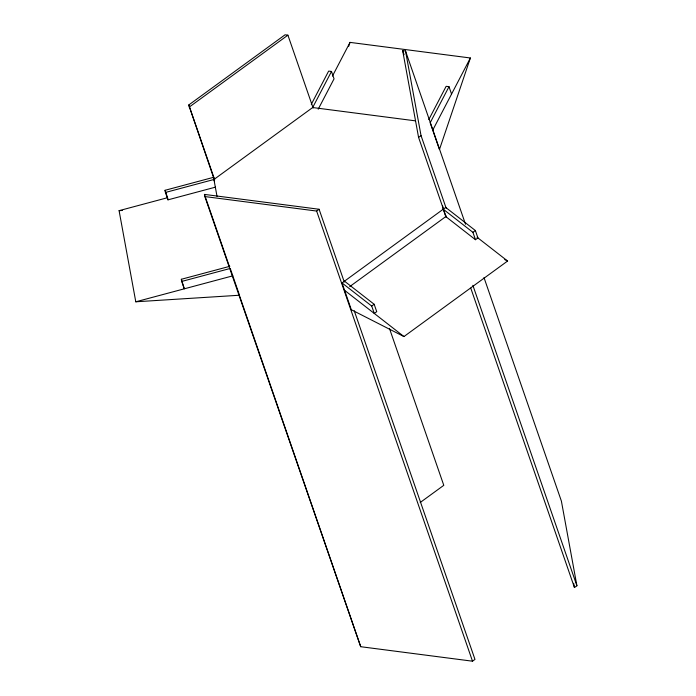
<?xml version="1.0" encoding="UTF-8"?>
<svg xmlns="http://www.w3.org/2000/svg" width="696" height="696" viewBox="0 0 696 696"><rect width="100%" height="100%" fill="white"/><g stroke="black" fill="none" stroke-linecap="round" stroke-linejoin="round"><path stroke-width="1.04" d="M348.635 46.502L350.027 42.386L470.383 57.986L439.446 149.544L430.171 122.766L448.998 86.687L446.145 86.313L428.814 119.547M311.303 104.322L328.642 71.088L331.496 71.453L334.054 78.839L318.202 109.228M215.456 187.154L167.988 199.848L165.43 192.461L213.924 179.49L312.669 107.532L331.496 71.453M332.453 76.064L350.027 42.386M432.729 130.152L470.383 57.986M214.377 179.925L188.773 104.966L285.055 34.8L287.909 35.165L313.113 107.976M189.164 107.123L287.909 35.165M319.09 209.261L204.441 194.401L204.833 196.559L316.637 211.053L319.09 209.261L344.303 282.063M418.574 137.408L421.036 135.616L405.516 50.965L402.662 50.59L418.574 137.408L446.275 217.387M477.073 237.258L507.602 261.026L403.95 336.56L351.315 309.729L342.04 282.95L444.875 208.017M349.67 286.639L446.493 216.091M374.17 304.274L376.727 311.66L374.274 313.444L371.716 306.057L374.17 304.274L344.494 281.167M475.368 230.533L477.926 237.919L475.472 239.711L472.915 232.325L475.368 230.533L445.692 207.425M420.193 502.512L443.787 485.321L389.455 328.434M204.833 196.559L360.711 646.706L472.514 661.2L474.968 659.408L354.247 310.773M470.774 288.144L574.452 587.554L576.914 585.771L561.394 501.111L483.99 277.574M165.43 192.461L165.03 190.304L213.533 177.332L214.49 180.099M229.837 266.298L181.343 279.279L184.292 288.823L181.734 281.436L230.237 268.456L239.511 295.235L135.79 301.794L119.086 210.662L167.066 197.829M135.79 301.794L232.795 275.842M119.086 210.662L122.331 210.462M312.669 107.532L415.538 120.869M504.73 259.565L507.602 261.026M442.656 206.033L443.239 209.209L472.915 232.325M475.472 239.711L445.797 216.595L443.239 209.209M342.04 282.95L371.716 306.057M344.598 290.336L403.95 336.56M448.998 86.687L451.556 94.073M405.516 50.965L465.52 224.251M402.662 50.59L404.089 54.697M421.036 135.616L446.24 208.426M472.871 285.325L576.914 585.771M316.637 211.053L472.514 661.2M188.773 104.966L214.69 179.812M213.924 179.49L214.568 181.334M204.441 194.401L229.288 266.176M239.233 294.887L360.711 646.706M165.03 190.304L167.266 196.768M573.678 583.318L574.452 587.554M213.533 177.332L217.03 196.429M167.588 197.69L167.988 199.848M181.343 279.279L181.734 281.436"/></g></svg>
